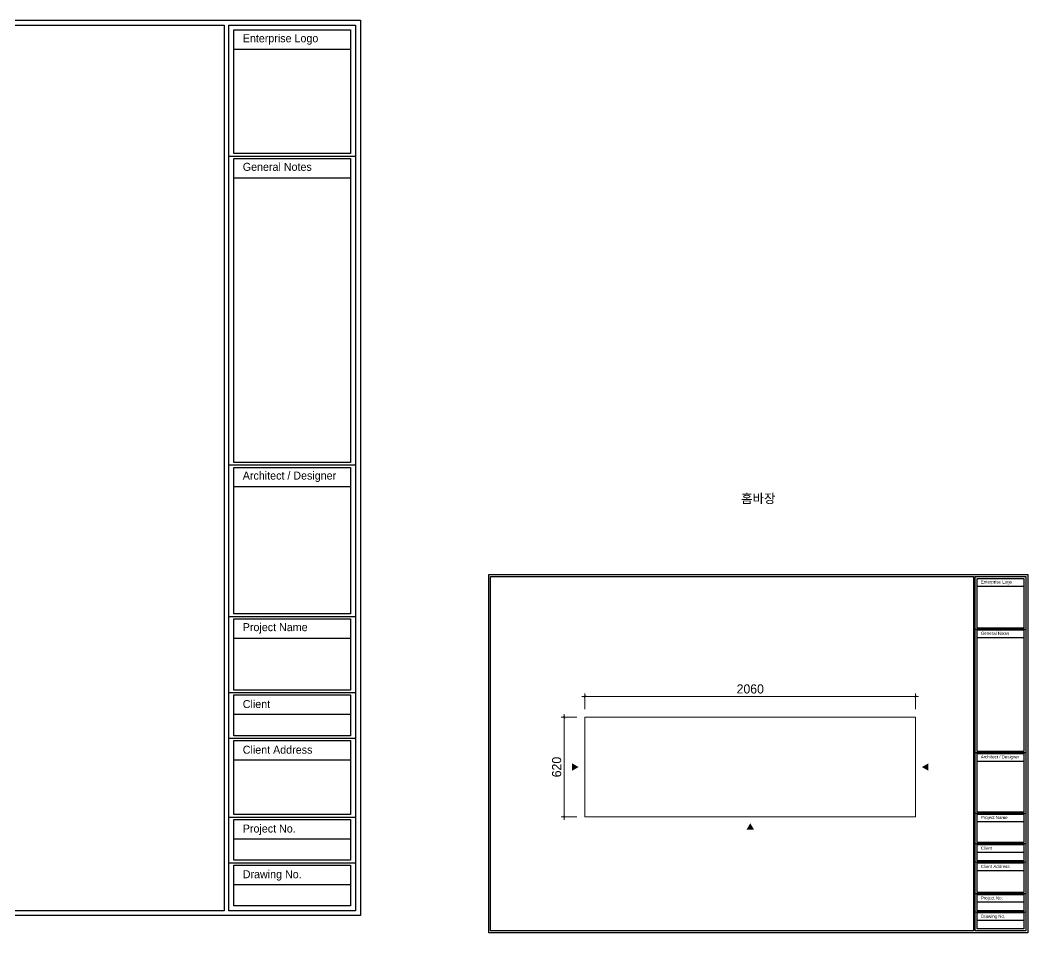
# Model space of a CAD drawing. Header units: millimetres. Extents: x 0 to 21340, y -8338 to -1370.
# Drawn here: x 15060 to 21340, y -8338 to -2649 of the extents above; entities that cross this region are included whole.
import ezdxf

# ---------------------------------------------------------------- set-up
doc = ezdxf.new("R2010")
doc.units = ezdxf.units.MM
for name, color, linetype in [('CAD_  Default', 7, 'Continuous'), ('SH-尺寸标注', 32, 'Continuous'), ('SH-符号标注', 1, 'Continuous'), ('图框', 4, 'Continuous')]:
    doc.layers.add(name, color=color, linetype=linetype)
doc.layers.add('DS-定制台面', color=4, linetype='Continuous', lineweight=13)
doc.layers.add('SH-文字标注', color=2, linetype='Continuous', lineweight=13)
doc.styles.add('01792ec269abeaefe4dd6d9929e1a8e4_Gothic-A1', font='', dxfattribs={"height": 0.256897})
doc.styles.add('defaultTagTextStyle_71.42857142857142_Arial', font='', dxfattribs={"height": 71.428571})
doc.styles.get("Standard").update_dxf_attribs({"font": 'GothicA1-Regular.ttf'})
doc.styles.get('01792ec269abeaefe4dd6d9929e1a8e4_Gothic-A1').set_extended_font_data('Gothic A1')
doc.styles.get('defaultTagTextStyle_71.42857142857142_Arial').set_extended_font_data('Gothic A1')
doc.dimstyles.new('D_8_1.4', dxfattribs={"dimtxt": 57.14286, "dimasz": 14.285715, "dimexe": 19.04762, "dimexo": 0, "dimgap": 0, "dimtad": 1, "dimdec": 0, "dimzin": 1, "dimdsep": 46, "dimtxsty": 'Standard', "dimblk": 'ARCHTICK', "dimcen": 0.09, "dimdle": 19.04762, "dimclrd": 32, "dimclre": 32, "dimclrt": 2, "dimadec": 0, "dimazin": 0, "dimtfac": 1, "dimtdec": 4, "dimtix": 1, "dimtmove": 2, "dimatfit": 3, "dimfxl": 80.000002, "dimfxlon": 1, "dimtolj": 1, "dimtzin": 0, "dimlwd": 9, "dimlwe": 9, "dimarcsym": 0})

# ---------------------------------------------------------------- blocks, each defined once
blk = doc.blocks.new('_Frame5385020')
at = {"color": 255, "linetype": 'Continuous'}
for p, q in [((32.038, -3.32), (35.288, -3.32)), ((32.038, -11.254), (35.288, -11.254)), ((32.038, -15.143), (35.288, -15.143)), ((32.038, -17.099), (35.288, -17.099)), ((32.038, -18.272), (35.288, -18.272)), ((32.038, -20.297), (35.288, -20.297)), ((32.038, -21.47), (35.288, -21.47))]:
    blk.add_line(p, q, dxfattribs=at)
at = {"layer": 'CAD_  Default', "color": 255, "linetype": 'Continuous', "flags": 128}
for points in [[(35.413, 0.17), (35.413, -22.83), (0.802, -22.83), (0.802, 0.17), (35.413, 0.17)], [(0.927, -22.705), (0.927, 0.045), (31.913, 0.045), (31.913, -22.705), (0.927, -22.705)], [(35.288, 0.045), (35.288, -22.705), (32.038, -22.705), (32.038, 0.045), (35.288, 0.045)], [(35.163, -0.08), (35.163, -3.257), (32.163, -3.257), (32.163, -0.08), (35.163, -0.08)], [(35.163, -0.08), (35.163, -0.584), (32.163, -0.584), (32.163, -0.08), (35.163, -0.08)], [(35.163, -3.382), (35.163, -11.191), (32.163, -11.191), (32.163, -3.382), (35.163, -3.382)], [(35.163, -3.382), (35.163, -3.887), (32.163, -3.887), (32.163, -3.382), (35.163, -3.382)], [(35.163, -11.316), (35.163, -15.081), (32.163, -15.081), (32.163, -11.316), (35.163, -11.316)], [(35.163, -11.316), (35.163, -11.821), (32.163, -11.821), (32.163, -11.316), (35.163, -11.316)], [(32.163, -17.037), (32.163, -15.206), (35.163, -15.206), (35.163, -17.037)], [(35.163, -15.206), (35.163, -15.71), (32.163, -15.71), (32.163, -15.206), (35.163, -15.206)], [(35.163, -15.71), (35.163, -17.037), (32.163, -17.037), (32.163, -15.71)], [(35.163, -17.162), (35.163, -18.21), (32.163, -18.21), (32.163, -17.162)], [(35.163, -17.162), (35.163, -17.666), (32.163, -17.666), (32.163, -17.162), (35.163, -17.162)], [(35.163, -17.666), (35.163, -18.21), (32.163, -18.21), (32.163, -17.666)], [(35.163, -18.335), (35.163, -18.839), (32.163, -18.839), (32.163, -18.335), (35.163, -18.335)], [(35.163, -18.839), (35.163, -20.235), (32.163, -20.235), (32.163, -18.839)], [(35.163, -20.36), (35.163, -20.864), (32.163, -20.864), (32.163, -20.36), (35.163, -20.36)], [(35.163, -20.864), (35.163, -21.407), (32.163, -21.407), (32.163, -20.864)], [(35.163, -21.532), (35.163, -22.037), (32.163, -22.037), (32.163, -21.532), (35.163, -21.532)], [(35.163, -22.037), (35.163, -22.58), (32.163, -22.58), (32.163, -22.037)]]:
    blk.add_lwpolyline(points, dxfattribs=at)
at = {"color": 255, "attachment_point": 1, "line_spacing_factor": 0.8, "style": '01792ec269abeaefe4dd6d9929e1a8e4_Gothic-A1'}
for s, insert, char_height in [('Enterprise Logo', (32.394, -0.193), 0.20552), ('General Notes', (32.394, -3.495), 0.20552), ('Architect / Designer', (32.394, -11.425), 0.20552), ('Project Name', (32.394, -15.318), 0.20552), ('Client', (32.394, -17.293), 0.2055), ('Client Address', (32.394, -18.466), 0.20552), ('Project No.', (32.394, -20.491), 0.20552), ('Drawing No.', (32.394, -21.664), 0.20552)]:
    blk.add_mtext(s, dxfattribs=dict(at, insert=insert, char_height=char_height))
blk = doc.blocks.new('_ArchTick')
at = {"color": 0, "linetype": 'ByBlock', "const_width": 0.15}
blk.add_lwpolyline([(-0.5, -0.5), (0.5, 0.5)], dxfattribs=at)
blk = doc.blocks.new('*D74')
at = {"layer": 'Defpoints', "color": 0}
for p in [(18580.1, -6864.9), (18580.1, -6944.9), (20640.1, -6944.9)]:
    blk.add_point(p, dxfattribs=at)
at = {"layer": 'SH-尺寸标注', "color": 32, "linetype": 'Continuous', "lineweight": 9}
for p, q in [((20659.1, -6864.9), (18561, -6864.9)), ((18580.1, -6944.9), (18580.1, -6845.8)), ((20640.1, -6944.9), (20640.1, -6845.8))]:
    blk.add_line(p, q, dxfattribs=at)
at = {"layer": 'SH-尺寸标注', "color": 32, "lineweight": 9, "xscale": 14.28571493455343, "yscale": 14.28571493455343, "zscale": 14.28571493455343, "rotation": 180}
blk.add_blockref('_ArchTick', (18580.1, -6864.9), dxfattribs=at)
at = {"layer": 'SH-尺寸标注', "color": 32, "lineweight": 9, "xscale": 14.28571493455343, "yscale": 14.28571493455343, "zscale": 14.28571493455343}
blk.add_blockref('_ArchTick', (20640.1, -6864.9), dxfattribs=at)
at = {"layer": 'SH-尺寸标注', "color": 2, "insert": (19610.1, -6818.2), "char_height": 57.14, "attachment_point": 5}
blk.add_mtext('\\A1;2060', dxfattribs=at)
blk = doc.blocks.new('*D73')
at = {"layer": 'Defpoints', "color": 0}
for p in [(18530.1, -6994.9), (18450.1, -7614.9), (18530.1, -7614.9)]:
    blk.add_point(p, dxfattribs=at)
at = {"layer": 'SH-尺寸标注', "color": 32, "linetype": 'Continuous', "lineweight": 9}
for p, q in [((18530.1, -6994.9), (18431, -6994.9)), ((18450.1, -6975.8), (18450.1, -7633.9)), ((18530.1, -7614.9), (18431, -7614.9))]:
    blk.add_line(p, q, dxfattribs=at)
at = {"layer": 'SH-尺寸标注', "color": 32, "lineweight": 9, "xscale": 14.28571493455343, "yscale": 14.28571493455343, "zscale": 14.28571493455343}
for p, rotation in [((18450.1, -6994.9), 90), ((18450.1, -7614.9), 270)]:
    blk.add_blockref('_ArchTick', p, dxfattribs=dict(at, rotation=rotation))
at = {"layer": 'SH-尺寸标注', "color": 2, "insert": (18403.5, -7304.9), "char_height": 57.14, "attachment_point": 5, "rotation": 90}
blk.add_mtext('\\A1;620', dxfattribs=at)

msp = doc.modelspace()

# ---------------------------------------------------------------- hatches: boundary and pattern name
at = {"layer": 'SH-符号标注'}
for points in [[(18500.1, -7281.8), (18540.1, -7304.9), (18500.1, -7327.9)], [(20720.1, -7327.9), (20680.1, -7304.9), (20720.1, -7281.8)], [(19587, -7694.9), (19610.1, -7654.9), (19633.2, -7694.9)]]:
    msp.add_hatch(color=1, dxfattribs=at).paths.add_polyline_path(points, flags=0)

# ---------------------------------------------------------------- linework, layer by layer
at = {"layer": 'DS-定制台面', "color": 255, "linetype": 'Continuous'}
for p, q in [((20640.1, -6994.9), (18580.1, -6994.9)), ((18580.1, -6994.9), (18580.1, -7614.9)), ((20640.1, -7614.9), (20640.1, -6994.9)), ((18580.1, -7614.9), (20640.1, -7614.9))]:
    msp.add_line(p, q, dxfattribs=at)

# ---------------------------------------------------------------- block references
at = {"layer": '图框', "color": 7}
for p, xscale, yscale in [((8585.4, -2690.2), 242.6982421875, 242.6982421875), ((17902.2, -6122.1), 97.07929229736328, 97.07929229736328)]:
    msp.add_blockref('_Frame5385020', p, dxfattribs=dict(at, xscale=xscale, yscale=yscale))

# ---------------------------------------------------------------- texts
at = {"layer": 'SH-文字标注', "color": 2, "insert": (19660, -5634), "char_height": 57.14, "attachment_point": 5, "line_spacing_factor": 0.8, "style": 'defaultTagTextStyle_71.42857142857142_Arial'}
msp.add_mtext('홈바장', dxfattribs=at)

# ---------------------------------------------------------------- dimensions: what is measured, and where the dimension line sits
at = {"layer": 'SH-尺寸标注', "color": 32, "linetype": 'Continuous'}
for base, p1, p2, angle, picture, middle in [((18580.1, -6864.9), (20640.1, -6944.9), (18580.1, -6944.9), 180, '*D74', (19610.1, -6818.2)), ((18450.1, -7614.9), (18530.1, -6994.9), (18530.1, -7614.9), 270, '*D73', (18403.5, -7304.9))]:
    dim = msp.add_linear_dim(base=base, p1=p1, p2=p2, angle=angle, dimstyle='D_8_1.4', override={"dimscale": 1, "dimclrt": 2}, dxfattribs=at)
    dim.commit()
    dim.dimension.update_dxf_attribs({"geometry": picture, "text_midpoint": middle, "dimtype": 161})

doc.saveas('drawing.dxf')
